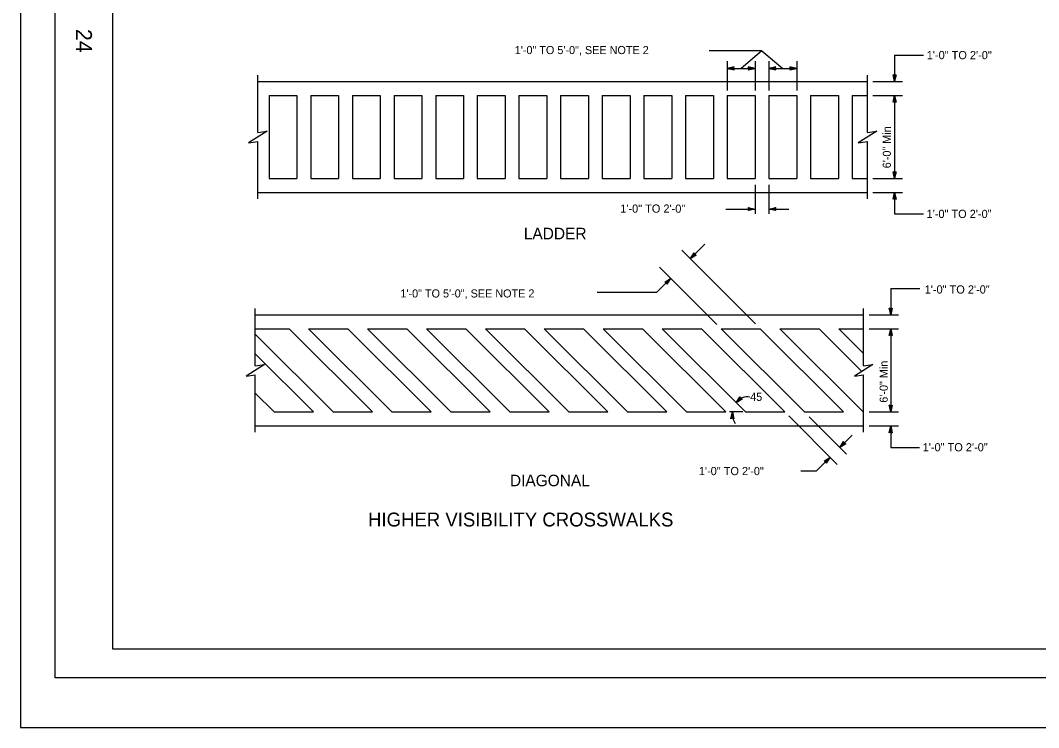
# Model space of a CAD drawing. Extents: x -894 to 866, y -472 to 714.
# Drawn here: x -894 to -14, y -472 to 139 of the extents above; entities that cross this region are included whole.
import ezdxf

# ---------------------------------------------------------------- set-up
doc = ezdxf.new("R2010")
doc.units = 0
for name, color, linetype in [('border_PLOTTING-ELEMENTS', 7, 'Continuous'), ('border_rw_22x34_Cut_Lines', 7, 'Continuous'), ('border_SHEET', 7, 'Continuous'), ('border_WITHIN-BORDER-anno', 7, 'Continuous'), ('tcd_PVMT-MARKING', 7, 'Continuous'), ('tcd_PVMT-MARKING-anno', 7, 'Continuous')]:
    doc.layers.add(name, color=color, linetype=linetype)

msp = doc.modelspace()

# ---------------------------------------------------------------- linework, layer by layer
at = {"layer": 'border_PLOTTING-ELEMENTS'}
for points in [[(-894.04, -472.44), (865.96, -472.44), (865.96, 713.56), (-894.04, 713.56)], [(-864.04, 670.56), (835.96, 670.56), (835.96, -429.44), (-864.04, -429.44)]]:
    msp.add_lwpolyline(points, close=True, dxfattribs=at)
at = {"layer": 'border_rw_22x34_Cut_Lines'}
msp.add_lwpolyline([(-864.04, 670.56), (835.96, 670.56), (835.96, -429.44), (-864.04, -429.44)], close=True, dxfattribs=at)
at = {"layer": 'border_SHEET'}
for p, q in [((-814.04, -404.44), (-814.04, 645.56)), ((810.96, -404.44), (-814.04, -404.44))]:
    msp.add_line(p, q, dxfattribs=at)
at = {"layer": 'tcd_PVMT-MARKING'}
for p, q in [((-688.8, 42.41), (-688.8, 91.9)), ((-161.95, 42.41), (-161.95, 91.9)), ((-688.8, 86.41), (-161.95, 86.41)), ((-679.13, 74.41), (-679.13, 2.41)), ((-679.13, 74.41), (-655.13, 74.41)), ((-655.13, 74.41), (-655.13, 2.41)), ((-643.13, 74.41), (-643.13, 2.41)), ((-643.13, 74.41), (-619.13, 74.41)), ((-619.13, 74.41), (-619.13, 2.41)), ((-607.13, 74.41), (-607.13, 2.41)), ((-607.13, 74.41), (-583.13, 74.41)), ((-583.13, 74.41), (-583.13, 2.41)), ((-571.13, 74.41), (-571.13, 2.41)), ((-571.13, 74.41), (-547.13, 74.41)), ((-547.13, 74.41), (-547.13, 2.41)), ((-535.13, 74.41), (-535.13, 2.41)), ((-535.13, 74.41), (-511.13, 74.41)), ((-511.13, 74.41), (-511.13, 2.41)), ((-499.13, 74.41), (-499.13, 2.41)), ((-499.13, 74.41), (-475.13, 74.41)), ((-475.13, 74.41), (-475.13, 2.41)), ((-463.13, 74.41), (-463.13, 2.41)), ((-463.13, 74.41), (-439.13, 74.41)), ((-439.13, 74.41), (-439.13, 2.41)), ((-427.13, 74.41), (-427.13, 2.41)), ((-427.13, 74.41), (-403.13, 74.41)), ((-403.13, 74.41), (-403.13, 2.41)), ((-391.13, 74.41), (-391.13, 2.41)), ((-391.13, 74.41), (-367.13, 74.41)), ((-367.13, 74.41), (-367.13, 2.41)), ((-355.13, 74.41), (-355.13, 2.41)), ((-355.13, 74.41), (-331.13, 74.41)), ((-331.13, 74.41), (-331.13, 2.41)), ((-319.13, 74.41), (-319.13, 2.41)), ((-319.13, 74.41), (-295.13, 74.41)), ((-295.13, 74.41), (-295.13, 2.41)), ((-283.13, 74.41), (-283.13, 2.41)), ((-283.13, 74.41), (-259.13, 74.41)), ((-259.13, 74.41), (-259.13, 2.41)), ((-247.13, 74.41), (-247.13, 2.41)), ((-247.13, 74.41), (-223.13, 74.41)), ((-223.13, 74.41), (-223.13, 2.41)), ((-211.13, 74.41), (-211.13, 2.41)), ((-211.13, 74.41), (-187.13, 74.41)), ((-187.13, 74.41), (-187.13, 2.41)), ((-175.13, 74.41), (-175.13, 2.41)), ((-175.13, 74.41), (-161.95, 74.41)), ((-688.8, -15.09), (-688.8, 34.41)), ((-161.95, -15.09), (-161.95, 34.41)), ((-679.13, 2.41), (-655.13, 2.41)), ((-643.13, 2.41), (-619.13, 2.41)), ((-607.13, 2.41), (-583.13, 2.41)), ((-571.13, 2.41), (-547.13, 2.41)), ((-535.13, 2.41), (-511.13, 2.41)), ((-499.13, 2.41), (-475.13, 2.41)), ((-463.13, 2.41), (-439.13, 2.41)), ((-427.13, 2.41), (-403.13, 2.41)), ((-391.13, 2.41), (-367.13, 2.41)), ((-355.13, 2.41), (-331.13, 2.41)), ((-319.13, 2.41), (-295.13, 2.41)), ((-283.13, 2.41), (-259.13, 2.41)), ((-247.13, 2.41), (-223.13, 2.41)), ((-211.13, 2.41), (-187.13, 2.41)), ((-175.13, 2.41), (-161.95, 2.41)), ((-688.8, -9.59), (-161.95, -9.59)), ((-691.01, -159.41), (-691.01, -109.92)), ((-165.29, -159.41), (-165.29, -109.92)), ((-691.01, -115.41), (-165.29, -115.41)), ((-691.01, -127.41), (-661.86, -127.41)), ((-661.86, -127.41), (-589.86, -199.41)), ((-644.89, -127.41), (-572.89, -199.41)), ((-644.89, -127.41), (-610.95, -127.41)), ((-610.95, -127.41), (-538.95, -199.41)), ((-593.98, -127.41), (-521.98, -199.41)), ((-593.98, -127.41), (-560.04, -127.41)), ((-560.04, -127.41), (-488.04, -199.41)), ((-543.07, -127.41), (-471.07, -199.41)), ((-543.07, -127.41), (-509.13, -127.41)), ((-509.13, -127.41), (-437.13, -199.41)), ((-492.16, -127.41), (-420.16, -199.41)), ((-492.16, -127.41), (-458.22, -127.41)), ((-458.22, -127.41), (-386.22, -199.41)), ((-441.25, -127.41), (-369.25, -199.41)), ((-441.25, -127.41), (-407.31, -127.41)), ((-407.31, -127.41), (-335.31, -199.41)), ((-390.34, -127.41), (-318.34, -199.41)), ((-390.34, -127.41), (-356.39, -127.41)), ((-356.39, -127.41), (-284.39, -199.41)), ((-339.42, -127.41), (-267.42, -199.41)), ((-339.42, -127.41), (-305.48, -127.41)), ((-305.48, -127.41), (-233.48, -199.41)), ((-288.51, -127.41), (-216.51, -199.41)), ((-288.51, -127.41), (-254.57, -127.41)), ((-254.57, -127.41), (-182.57, -199.41)), ((-237.6, -127.41), (-165.29, -199.72)), ((-237.6, -127.41), (-203.66, -127.41)), ((-203.66, -127.41), (-166.75, -164.32)), ((-186.69, -127.41), (-165.29, -148.81)), ((-186.69, -127.41), (-165.29, -127.41)), ((-691.01, -132.2), (-623.81, -199.41)), ((-691.01, -149.18), (-640.78, -199.41)), ((-691.01, -216.91), (-691.01, -167.41)), ((-165.29, -216.91), (-165.29, -167.41)), ((-691.01, -183.12), (-674.72, -199.41)), ((-674.72, -199.41), (-640.78, -199.41)), ((-623.81, -199.41), (-589.86, -199.41)), ((-572.89, -199.41), (-538.95, -199.41)), ((-521.98, -199.41), (-488.04, -199.41)), ((-471.07, -199.41), (-437.13, -199.41)), ((-420.16, -199.41), (-386.22, -199.41)), ((-369.25, -199.41), (-335.31, -199.41)), ((-318.34, -199.41), (-284.39, -199.41)), ((-267.42, -199.41), (-233.48, -199.41)), ((-216.51, -199.41), (-182.57, -199.41)), ((-691.01, -211.41), (-165.29, -211.41))]:
    msp.add_line(p, q, dxfattribs=at)
for points in [[(-688.8, 42.41), (-680.8, 43.41), (-696.8, 33.41), (-688.8, 34.41)], [(-161.95, 42.41), (-153.95, 43.41), (-169.95, 33.41), (-161.95, 34.41)], [(-691.01, -159.41), (-683.01, -158.41), (-699.01, -168.41), (-691.01, -167.41)], [(-165.29, -159.41), (-157.29, -158.41), (-173.29, -168.41), (-165.29, -167.41)]]:
    msp.add_lwpolyline(points, dxfattribs=at)
at = {"layer": 'tcd_PVMT-MARKING-anno'}
for p, q in [((-253.34, 112.95), (-298.9, 112.95)), ((-253.34, 112.95), (-271.13, 97.77)), ((-253.34, 112.95), (-235.13, 97.77)), ((-138.55, 109.15), (-113.43, 109.15)), ((-138.55, 109.15), (-138.55, 86.41)), ((-283.13, 103.93), (-283.13, 78.75)), ((-283.13, 97.77), (-259.13, 97.77)), ((-259.13, 103.93), (-259.13, 78.75)), ((-247.13, 103.93), (-247.13, 78.75)), ((-247.13, 97.77), (-223.13, 97.77)), ((-223.13, 103.93), (-223.13, 78.75)), ((-157.26, 86.41), (-131.82, 86.41)), ((-157.26, 74.41), (-131.82, 74.41)), ((-138.55, 74.41), (-138.55, 2.41)), ((-157.26, 2.41), (-131.82, 2.41)), ((-259.13, -3.06), (-259.13, -28.19)), ((-247.13, -3.06), (-247.13, -28.19)), ((-157.26, -9.59), (-131.82, -9.59)), ((-138.55, -9.59), (-138.55, -28.19)), ((-284.3, -23.88), (-259.13, -23.88)), ((-247.13, -23.88), (-230.01, -23.88)), ((-138.55, -28.19), (-113.6, -28.19)), ((-322.45, -59.53), (-258.8, -123.18)), ((-302.52, -54.36), (-315.08, -66.91)), ((-341.62, -74.31), (-292.14, -123.79)), ((-344.21, -96.05), (-332.05, -83.88)), ((-344.21, -96.05), (-395.52, -96.05)), ((-141.89, -92.67), (-116.77, -92.67)), ((-141.89, -92.67), (-141.89, -115.41)), ((-160.6, -115.41), (-135.16, -115.41)), ((-160.6, -127.41), (-135.16, -127.41)), ((-141.89, -127.41), (-141.89, -199.41)), ((-269.6, -199.41), (-281.07, -199.41)), ((-160.6, -199.41), (-135.16, -199.41)), ((-230.03, -202.87), (-188.04, -244.86)), ((-212.42, -203.51), (-180.08, -235.85)), ((-212.42, -203.51), (-212.42, -203.51)), ((-212.42, -203.51), (-212.42, -203.51)), ((-212.42, -203.51), (-212.42, -203.51)), ((-212.42, -203.51), (-212.42, -203.51)), ((-175.26, -219.56), (-185.82, -230.11)), ((-160.6, -211.41), (-135.16, -211.41)), ((-141.89, -211.41), (-141.89, -230.02)), ((-141.89, -230.02), (-116.93, -230.02)), ((-206.19, -250.49), (-194.3, -238.6)), ((-206.19, -250.49), (-219.6, -250.49))]:
    msp.add_line(p, q, dxfattribs=at)
for points in [[(-277.23, 99.09), (-283.13, 97.77), (-277.23, 96.46), (-277.44, 96.81), (-281.77, 97.76), (-277.44, 98.74), (-277.65, 98.39), (-280.42, 97.77), (-277.65, 97.16), (-277.86, 97.5), (-279.06, 97.77), (-277.85, 98.04), (-278.02, 97.77), (-277.23, 96.46), (-278.02, 97.77)], [(-265.04, 96.45), (-259.13, 97.77), (-265.04, 99.08), (-264.83, 98.73), (-260.5, 97.77), (-264.83, 96.8), (-264.62, 97.15), (-261.85, 97.76), (-264.62, 98.38), (-264.41, 98.03), (-263.21, 97.76), (-264.41, 97.5), (-264.25, 97.77), (-265.04, 99.08), (-264.25, 97.77)], [(-241.23, 99.09), (-247.13, 97.77), (-241.23, 96.46), (-241.44, 96.81), (-245.77, 97.76), (-241.44, 98.74), (-241.65, 98.39), (-244.42, 97.77), (-241.65, 97.16), (-241.86, 97.5), (-243.06, 97.77), (-241.85, 98.04), (-242.02, 97.77), (-241.23, 96.46), (-242.02, 97.77)], [(-229.04, 96.45), (-223.13, 97.77), (-229.04, 99.08), (-228.83, 98.73), (-224.5, 97.77), (-228.83, 96.8), (-228.62, 97.15), (-225.85, 97.76), (-228.62, 98.38), (-228.41, 98.03), (-227.21, 97.76), (-228.41, 97.5), (-228.25, 97.77), (-229.04, 99.08), (-228.25, 97.77)], [(-137.23, 92.31), (-138.55, 86.41), (-139.86, 92.31), (-139.51, 92.1), (-138.55, 87.78), (-137.58, 92.1), (-137.93, 91.9), (-138.55, 89.13), (-139.16, 91.89), (-138.81, 91.68), (-138.55, 90.49), (-138.28, 91.69), (-138.55, 91.53), (-139.86, 92.31), (-138.55, 91.53)], [(-139.87, 68.5), (-138.55, 74.41), (-137.24, 68.5), (-137.59, 68.71), (-138.55, 73.04), (-139.52, 68.71), (-139.17, 68.92), (-138.55, 71.69), (-137.94, 68.92), (-138.29, 69.13), (-138.55, 70.33), (-138.82, 69.13), (-138.55, 69.29), (-137.24, 68.5), (-138.55, 69.29)], [(-137.23, 8.31), (-138.55, 2.41), (-139.86, 8.31), (-139.51, 8.1), (-138.55, 3.78), (-137.58, 8.1), (-137.93, 7.9), (-138.55, 5.13), (-139.16, 7.89), (-138.81, 7.68), (-138.55, 6.49), (-138.28, 7.69), (-138.55, 7.53), (-139.86, 8.31), (-138.55, 7.53)], [(-139.87, -15.5), (-138.55, -9.59), (-137.24, -15.5), (-137.59, -15.29), (-138.55, -10.96), (-139.52, -15.29), (-139.17, -15.08), (-138.55, -12.31), (-137.94, -15.08), (-138.29, -14.87), (-138.55, -13.67), (-138.82, -14.87), (-138.55, -14.71), (-137.24, -15.5), (-138.55, -14.71)], [(-265.04, -22.56), (-259.13, -23.88), (-265.04, -25.19), (-264.83, -24.84), (-260.5, -23.88), (-264.83, -22.91), (-264.62, -23.26), (-261.85, -23.87), (-264.62, -24.49), (-264.41, -24.14), (-263.21, -23.87), (-264.41, -23.6), (-264.25, -23.88), (-265.04, -25.19), (-264.25, -23.88)], [(-241.23, -25.19), (-247.13, -23.88), (-241.23, -22.57), (-241.44, -22.92), (-245.77, -23.87), (-241.44, -24.85), (-241.65, -24.5), (-244.42, -23.88), (-241.65, -23.26), (-241.86, -23.61), (-243.06, -23.88), (-241.85, -24.15), (-242.02, -23.88), (-241.23, -22.57), (-242.02, -23.88)], [(-309.97, -63.67), (-315.08, -66.91), (-311.83, -61.81), (-311.73, -62.21), (-314.11, -65.94), (-310.36, -63.57), (-310.76, -63.47), (-313.15, -64.99), (-311.63, -62.6), (-311.53, -63), (-312.19, -64.03), (-311.15, -63.37), (-311.46, -63.29), (-311.83, -61.81), (-311.46, -63.29)], [(-337.16, -87.13), (-332.05, -83.88), (-335.3, -88.98), (-335.4, -88.59), (-333.01, -84.85), (-336.76, -87.23), (-336.37, -87.32), (-333.97, -85.8), (-335.49, -88.19), (-335.59, -87.8), (-334.93, -86.76), (-335.97, -87.42), (-335.67, -87.5), (-335.3, -88.98), (-335.67, -87.5)], [(-140.57, -109.51), (-141.89, -115.41), (-143.2, -109.51), (-142.85, -109.72), (-141.89, -114.04), (-140.92, -109.72), (-141.27, -109.92), (-141.88, -112.69), (-142.5, -109.93), (-142.15, -110.14), (-141.88, -111.33), (-141.62, -110.13), (-141.89, -110.3), (-143.2, -109.51), (-141.89, -110.3)], [(-143.21, -133.32), (-141.89, -127.41), (-140.58, -133.32), (-140.93, -133.11), (-141.88, -128.78), (-142.86, -133.11), (-142.51, -132.9), (-141.89, -130.13), (-141.28, -132.9), (-141.62, -132.69), (-141.89, -131.49), (-142.16, -132.69), (-141.89, -132.53), (-140.58, -133.32), (-141.89, -132.53)], [(-270.27, -188.22), (-275.38, -191.46), (-272.13, -186.36), (-272.03, -186.75), (-274.41, -190.49), (-270.66, -188.12), (-271.06, -188.02), (-273.45, -189.54), (-271.93, -187.15), (-271.83, -187.54), (-272.49, -188.58), (-271.45, -187.92), (-271.76, -187.84), (-272.13, -186.36), (-271.76, -187.84)], [(-140.57, -193.51), (-141.89, -199.41), (-143.2, -193.51), (-142.85, -193.72), (-141.89, -198.04), (-140.92, -193.72), (-141.27, -193.92), (-141.88, -196.69), (-142.5, -193.93), (-142.15, -194.14), (-141.88, -195.33), (-141.62, -194.13), (-141.89, -194.3), (-143.2, -193.51), (-141.89, -194.3)], [(-279.99, -205.32), (-278.67, -199.41), (-277.36, -205.32), (-277.71, -205.11), (-278.67, -200.78), (-279.64, -205.11), (-279.29, -204.9), (-278.67, -202.13), (-278.06, -204.9), (-278.41, -204.69), (-278.67, -203.49), (-278.94, -204.69), (-278.67, -204.53), (-277.36, -205.32), (-278.67, -204.53)], [(-143.21, -217.32), (-141.89, -211.41), (-140.58, -217.32), (-140.93, -217.11), (-141.88, -212.78), (-142.86, -217.11), (-142.51, -216.9), (-141.89, -214.13), (-141.28, -216.9), (-141.62, -216.69), (-141.89, -215.49), (-142.16, -216.69), (-141.89, -216.53), (-140.58, -217.32), (-141.89, -216.53)], [(-180.71, -226.87), (-185.82, -230.11), (-182.56, -225.01), (-182.47, -225.4), (-184.85, -229.14), (-181.1, -226.77), (-181.5, -226.67), (-183.89, -228.19), (-182.37, -225.8), (-182.27, -226.19), (-182.93, -227.23), (-181.89, -226.57), (-182.2, -226.49), (-182.56, -225.01), (-182.2, -226.49)], [(-199.41, -241.84), (-194.3, -238.6), (-197.55, -243.7), (-197.65, -243.3), (-195.27, -239.57), (-199.01, -241.94), (-198.62, -242.04), (-196.22, -240.52), (-197.75, -242.91), (-197.85, -242.51), (-197.19, -241.48), (-198.23, -242.14), (-197.92, -242.21), (-197.55, -243.7), (-197.92, -242.21)]]:
    msp.add_lwpolyline(points, close=True, dxfattribs=at)
for centre, radius, start, end in [((-265.63, -198.19), 11.85, 79.71459, 145.38579), ((-262.59, -201.05), 16.16, 174.19205, 211.57013)]:
    msp.add_arc(centre, radius, start, end, dxfattribs=at)

# ---------------------------------------------------------------- texts
at = {"layer": 'border_WITHIN-BORDER-anno'}
msp.add_text('24', height=13.779, rotation=270, dxfattribs=at).set_placement((-845.94, 131.84))
at = {"layer": 'tcd_PVMT-MARKING-anno'}
for s, height, p in [('1\'-0" TO 5\'-0", SEE NOTE 2', 7, (-466.8, 110.11)), ('1\'-0" TO 2\'-0"', 7.0866, (-110.72, 105.7)), ('1\'-0" TO 2\'-0"', 7.0866, (-375.6, -27.08)), ('1\'-0" TO 2\'-0"', 7.0866, (-110.88, -31.64)), ('LADDER', 10, (-458.97, -50.09)), ('1\'-0" TO 5\'-0", SEE NOTE 2', 7, (-565.62, -100.39)), ('1\'-0" TO 2\'-0"', 7.0866, (-112.51, -97.01)), ('45', 7, (-263.33, -189.84)), ('1\'-0" TO 2\'-0"', 7.0866, (-114.22, -233.47)), ('DIAGONAL', 10, (-470.98, -263.66)), ('1\'-0" TO 2\'-0"', 7.0866, (-307.7, -254.04)), ('HIGHER VISIBILITY CROSSWALKS', 12, (-593.61, -298.45))]:
    msp.add_text(s, height=height, dxfattribs=at).set_placement(p)
for p in [(-141.75, 11.34), (-144.46, -191.41)]:
    msp.add_text('6\'-0" Min', height=7, rotation=90, dxfattribs=at).set_placement(p)

doc.saveas('drawing.dxf')
